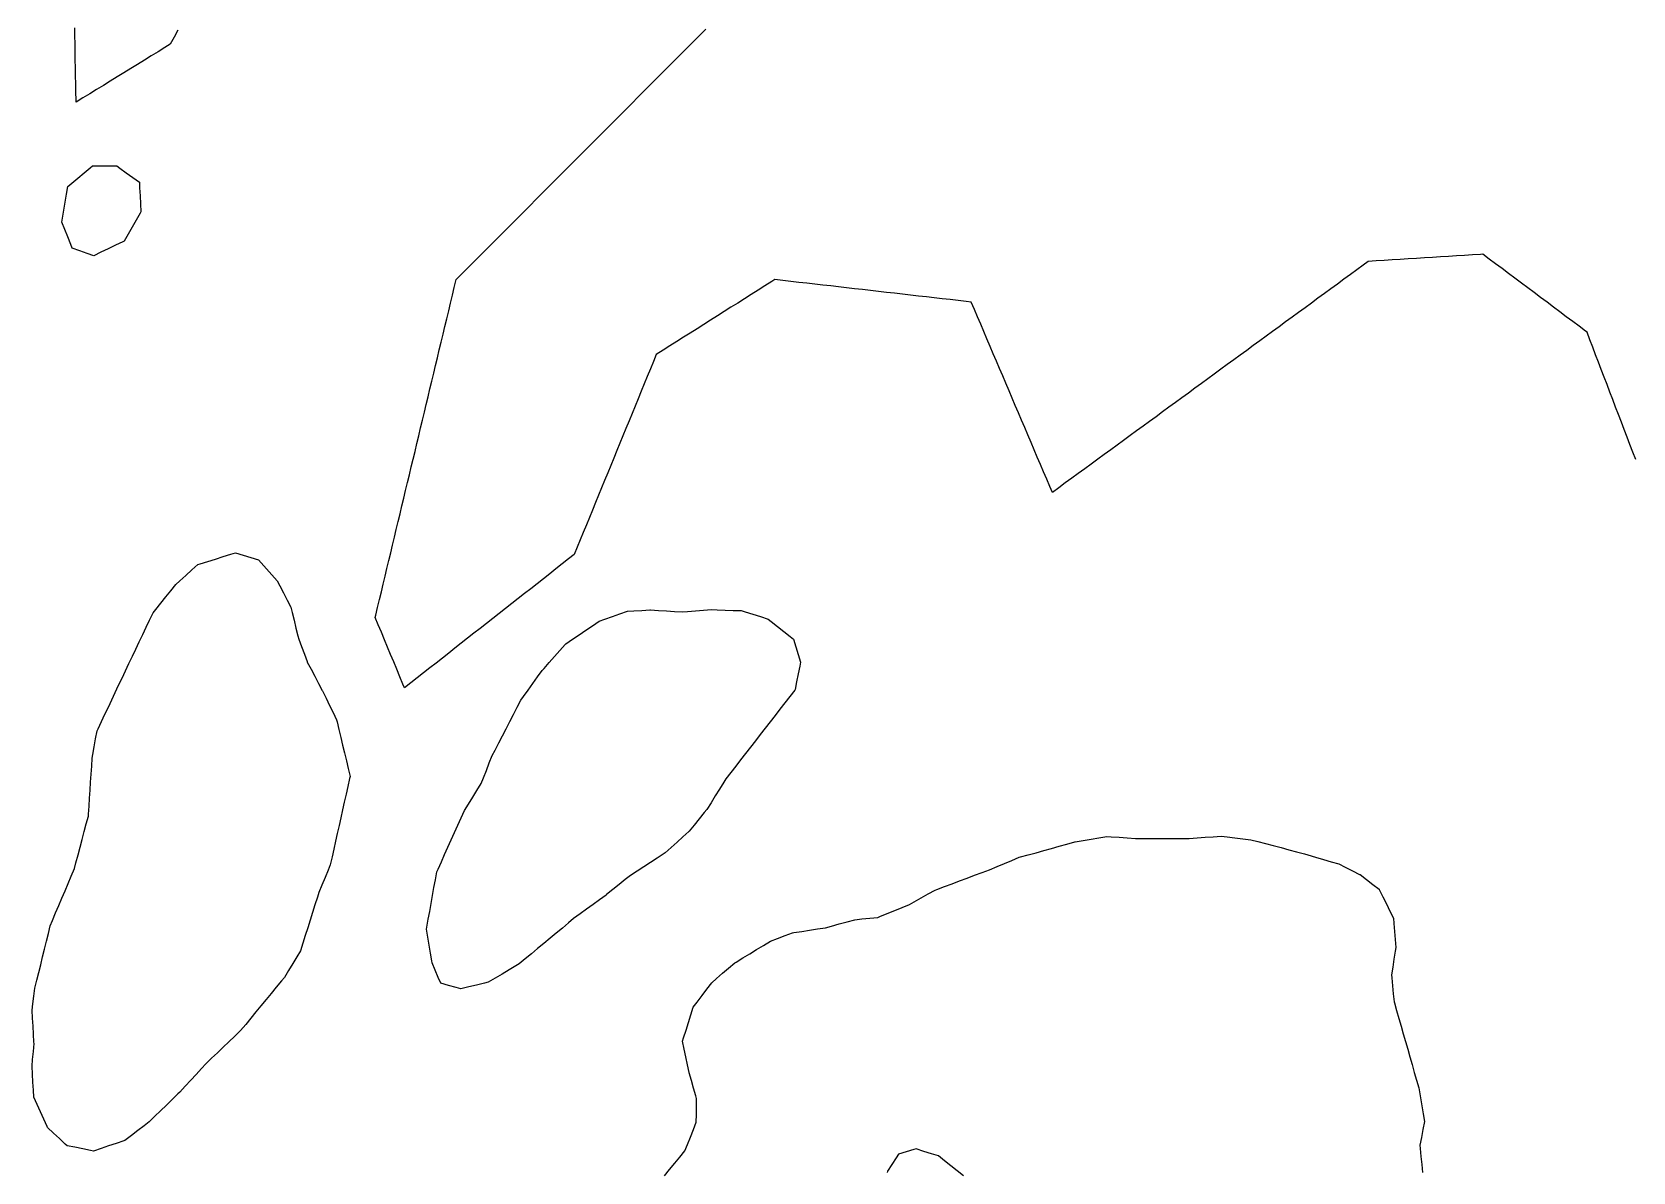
# Model space of a CAD drawing. Header units: millimetres. Extents: x 230 to 3347, y 514 to 5196.
# Drawn here: x 1692.8 to 1892.3, y 4163 to 4305.1 of the extents above; entities that cross this region are included whole.
import ezdxf

# ---------------------------------------------------------------- set-up
doc = ezdxf.new("R2010")
doc.units = ezdxf.units.MM
for name, color, linetype in [('ALL_HOLES', 1, 'Continuous'), ('ALL_ISLANDS', 7, 'Continuous'), ('OUTLINE_ISLAND_01', 7, 'Continuous'), ('OUTLINE_ISLAND_01_HOLE_279', 1, 'Continuous'), ('OUTLINE_ISLAND_01_HOLE_281', 1, 'Continuous'), ('OUTLINE_ISLAND_01_HOLE_282', 1, 'Continuous'), ('OUTLINE_ISLAND_01_HOLE_284', 1, 'Continuous')]:
    doc.layers.add(name, color=color, linetype=linetype)

msp = doc.modelspace()

# ---------------------------------------------------------------- linework, layer by layer
at = {"layer": 'ALL_HOLES'}
for points in [[(1700.3444, 4288.4018), (1701.3444, 4288.4018), (1702.3444, 4288.4018), (1703.3444, 4288.4018), (1703.7287, 4288.1264), (1704.5415, 4287.5439), (1705.3543, 4286.9613), (1706.1671, 4286.3788), (1706.2029, 4285.6553), (1706.2523, 4284.6565), (1706.3017, 4283.6578), (1706.3512, 4282.659), (1706.2564, 4282.4933), (1705.7599, 4281.6252), (1705.2634, 4280.7572), (1704.767, 4279.8891), (1704.2705, 4279.0211), (1704.0931, 4278.9364), (1703.1905, 4278.5058), (1702.288, 4278.0752), (1701.3855, 4277.6445), (1700.4829, 4277.2139), (1699.6842, 4277.4942), (1698.7406, 4277.8254), (1697.797, 4278.1566), (1697.6124, 4278.6162), (1697.2396, 4279.5442), (1696.8669, 4280.4721), (1696.4941, 4281.4), (1696.5811, 4281.9067), (1696.7502, 4282.8923), (1696.9193, 4283.8779), (1697.0884, 4284.8635), (1697.2575, 4285.8491), (1697.7395, 4286.2477), (1698.5102, 4286.885), (1699.2808, 4287.5223), (1700.0514, 4288.1595)], [(1718.149, 4240.1947), (1719.1068, 4239.9074), (1720.0646, 4239.6201), (1721.0225, 4239.3328), (1721.3486, 4238.9634), (1722.0105, 4238.2138), (1722.6724, 4237.4642), (1723.3342, 4236.7146), (1723.6648, 4236.0825), (1724.1283, 4235.1964), (1724.5918, 4234.3103), (1725.0552, 4233.4242), (1725.2128, 4232.7631), (1725.4446, 4231.7903), (1725.6764, 4230.8176), (1725.9082, 4229.8448), (1726.0497, 4229.4532), (1726.3893, 4228.5127), (1726.729, 4227.5721), (1727.0687, 4226.6316), (1727.0978, 4226.5766), (1727.5656, 4225.6928), (1728.0335, 4224.809), (1728.5014, 4223.9252), (1728.9693, 4223.0414), (1729.0012, 4222.9757), (1729.4385, 4222.0763), (1729.8758, 4221.177), (1730.313, 4220.2777), (1730.7503, 4219.3783), (1730.8059, 4219.1449), (1731.0377, 4218.1722), (1731.2695, 4217.1994), (1731.5013, 4216.2267), (1731.7332, 4215.2539), (1731.965, 4214.2811), (1732.1968, 4213.3084), (1732.4286, 4212.3356), (1732.3664, 4212.0573), (1732.1481, 4211.0814), (1731.9299, 4210.1055), (1731.7117, 4209.1296), (1731.4934, 4208.1537), (1731.2752, 4207.1778), (1731.057, 4206.2019), (1730.8387, 4205.226), (1730.6205, 4204.2501), (1730.4023, 4203.2742), (1730.184, 4202.2983), (1729.9658, 4201.3224), (1729.6866, 4200.6485), (1729.3039, 4199.7246), (1728.9212, 4198.8008), (1728.5385, 4197.8769), (1728.3509, 4197.2803), (1728.0509, 4196.3264), (1727.751, 4195.3724), (1727.4511, 4194.4185), (1727.1511, 4193.4645), (1726.8512, 4192.5105), (1726.5513, 4191.5566), (1726.2513, 4190.6026), (1725.8004, 4189.8617), (1725.2806, 4189.0074), (1724.7607, 4188.1532), (1724.2409, 4187.2989), (1723.8659, 4186.8431), (1723.2306, 4186.0709), (1722.5952, 4185.2986), (1721.9599, 4184.5264), (1721.3246, 4183.7541), (1720.6893, 4182.9819), (1720.0539, 4182.2096), (1719.4186, 4181.4374), (1718.7833, 4180.6651), (1718.7822, 4180.6641), (1718.0592, 4179.9732), (1717.3363, 4179.2823), (1716.6133, 4178.5913), (1715.8904, 4177.9004), (1715.1675, 4177.2095), (1714.4445, 4176.5186), (1713.9167, 4175.9438), (1713.2404, 4175.2071), (1712.5641, 4174.4705), (1711.8878, 4173.7339), (1711.2115, 4172.9973), (1710.9745, 4172.7678), (1710.256, 4172.0723), (1709.5374, 4171.3768), (1708.8189, 4170.6813), (1708.1004, 4169.9858), (1707.3819, 4169.2903), (1706.756, 4168.8082), (1705.9639, 4168.1978), (1705.1717, 4167.5875), (1704.3795, 4166.9772), (1704.2403, 4166.9303), (1703.2925, 4166.6112), (1702.3448, 4166.2922), (1701.3971, 4165.9731), (1700.4494, 4165.654), (1700.099, 4165.7248), (1699.1189, 4165.9231), (1698.1387, 4166.1213), (1697.1586, 4166.3196), (1696.9328, 4166.5301), (1696.2015, 4167.2121), (1695.4701, 4167.8941), (1694.7388, 4168.5761), (1694.6697, 4168.728), (1694.256, 4169.6384), (1693.8422, 4170.5488), (1693.4285, 4171.4592), (1693.0147, 4172.3696), (1692.966, 4173.221), (1692.9088, 4174.2193), (1692.8516, 4175.2177), (1692.7944, 4176.2161), (1692.8697, 4177.0616), (1692.9583, 4178.0577), (1693.0469, 4179.0538), (1693.0376, 4179.2098), (1692.9779, 4180.208), (1692.9182, 4181.2063), (1692.8586, 4182.2045), (1692.7989, 4183.2027), (1692.9003, 4183.9768), (1693.0302, 4184.9683), (1693.1601, 4185.9598), (1693.1607, 4185.9623), (1693.3994, 4186.9334), (1693.6381, 4187.9045), (1693.8768, 4188.8755), (1694.1155, 4189.8466), (1694.3542, 4190.8177), (1694.5929, 4191.7888), (1694.8316, 4192.7599), (1695.0703, 4193.731), (1695.3498, 4194.3938), (1695.7385, 4195.3152), (1696.1271, 4196.2366), (1696.5157, 4197.158), (1696.9043, 4198.0794), (1697.2929, 4199.0008), (1697.6815, 4199.9222), (1698.0701, 4200.8436), (1698.2677, 4201.5846), (1698.5254, 4202.5508), (1698.783, 4203.5171), (1699.0406, 4204.4833), (1699.2983, 4205.4496), (1699.5559, 4206.4158), (1699.8135, 4207.3821), (1699.8301, 4207.6252), (1699.8982, 4208.6229), (1699.9662, 4209.6206), (1700.0342, 4210.6183), (1700.1022, 4211.616), (1700.1703, 4212.6136), (1700.2383, 4213.6113), (1700.3063, 4214.609), (1700.3817, 4215.0427), (1700.5529, 4216.0279), (1700.724, 4217.0131), (1700.8952, 4217.9984), (1701.0208, 4218.2633), (1701.449, 4219.167), (1701.8773, 4220.0706), (1702.3055, 4220.9743), (1702.7337, 4221.878), (1703.162, 4222.7816), (1703.5902, 4223.6853), (1704.0185, 4224.589), (1704.4467, 4225.4926), (1704.8749, 4226.3963), (1705.3032, 4227.3), (1705.7314, 4228.2036), (1706.1597, 4229.1073), (1706.5879, 4230.011), (1707.0161, 4230.9146), (1707.4444, 4231.8183), (1707.8726, 4232.722), (1708.2103, 4233.1397), (1708.8389, 4233.9174), (1709.4676, 4234.695), (1710.0962, 4235.4727), (1710.7249, 4236.2504), (1711.2273, 4236.7079), (1711.9667, 4237.3812), (1712.7061, 4238.0545), (1713.4454, 4238.7278), (1713.749, 4238.8225), (1714.7036, 4239.1202), (1715.6583, 4239.4179), (1716.6129, 4239.7157), (1717.5676, 4240.0134)], [(1787.688, 4229.4449), (1787.9753, 4228.487), (1788.2626, 4227.5292), (1788.5499, 4226.5714), (1788.4541, 4226.088), (1788.2597, 4225.1071), (1788.0653, 4224.1262), (1787.8709, 4223.1453), (1787.8347, 4223.0986), (1787.2221, 4222.3082), (1786.6095, 4221.5178), (1785.9969, 4220.7274), (1785.3843, 4219.9371), (1784.7717, 4219.1467), (1784.159, 4218.3563), (1783.5464, 4217.5659), (1782.9338, 4216.7755), (1782.3212, 4215.9852), (1781.7086, 4215.1948), (1781.096, 4214.4044), (1780.4833, 4213.614), (1779.8707, 4212.8236), (1779.2581, 4212.0333), (1778.9919, 4211.6066), (1778.4625, 4210.7583), (1777.9331, 4209.9099), (1777.4037, 4209.0615), (1776.8743, 4208.2132), (1776.5693, 4207.8352), (1775.9413, 4207.057), (1775.3134, 4206.2788), (1774.6854, 4205.5005), (1774.6557, 4205.4738), (1773.9127, 4204.8045), (1773.1697, 4204.1352), (1772.4267, 4203.4659), (1771.6837, 4202.7966), (1771.5501, 4202.7098), (1770.7114, 4202.1652), (1769.8727, 4201.6206), (1769.0339, 4201.0761), (1768.1952, 4200.5315), (1767.3565, 4199.9869), (1766.7261, 4199.481), (1765.9462, 4198.8551), (1765.1663, 4198.2292), (1764.3864, 4197.6033), (1764.3224, 4197.5566), (1763.5144, 4196.9674), (1762.7064, 4196.3781), (1761.8985, 4195.7889), (1761.0905, 4195.1997), (1760.2825, 4194.6105), (1759.648, 4194.0831), (1758.879, 4193.4438), (1758.11, 4192.8046), (1757.341, 4192.1653), (1756.572, 4191.5261), (1755.803, 4190.8868), (1755.034, 4190.2476), (1754.265, 4189.6083), (1753.4961, 4188.9691), (1753.0937, 4188.7314), (1752.2327, 4188.2228), (1751.3717, 4187.7142), (1750.5107, 4187.2056), (1749.6497, 4186.697), (1749.1595, 4186.5773), (1748.188, 4186.3402), (1747.2166, 4186.1032), (1746.2451, 4185.8661), (1745.659, 4186.0262), (1744.6944, 4186.2898), (1743.7298, 4186.5534), (1743.4246, 4187.2653), (1743.0307, 4188.1845), (1742.6368, 4189.1036), (1742.5983, 4189.3381), (1742.4363, 4190.3249), (1742.2744, 4191.3117), (1742.1124, 4192.2985), (1741.9505, 4193.2853), (1741.9985, 4193.553), (1742.175, 4194.5373), (1742.3515, 4195.5216), (1742.528, 4196.5059), (1742.7045, 4197.4902), (1742.881, 4198.4745), (1743.0575, 4199.4588), (1743.234, 4200.4431), (1743.3885, 4200.7848), (1743.8007, 4201.6959), (1744.2129, 4202.607), (1744.625, 4203.5181), (1745.0372, 4204.4292), (1745.4494, 4205.3403), (1745.8616, 4206.2514), (1746.2737, 4207.1625), (1746.6859, 4208.0736), (1747.1885, 4208.888), (1747.7137, 4209.739), (1748.2389, 4210.5899), (1748.7641, 4211.4409), (1749.0446, 4212.1534), (1749.4108, 4213.0839), (1749.7771, 4214.0144), (1750.1434, 4214.9449), (1750.4942, 4215.6199), (1750.9555, 4216.5072), (1751.4167, 4217.3945), (1751.8779, 4218.2817), (1752.3391, 4219.169), (1752.8003, 4220.0563), (1753.2616, 4220.9436), (1753.7228, 4221.8309), (1754.049, 4222.2846), (1754.6328, 4223.0966), (1755.2165, 4223.9085), (1755.8003, 4224.7204), (1756.3841, 4225.5324), (1756.5938, 4225.7723), (1757.2521, 4226.5251), (1757.9103, 4227.2779), (1758.5686, 4228.0307), (1759.2268, 4228.7835), (1759.3273, 4228.8517), (1760.1549, 4229.4131), (1760.9824, 4229.9744), (1761.81, 4230.5358), (1762.6375, 4231.0972), (1763.465, 4231.6586), (1764.1765, 4231.9091), (1765.1198, 4232.2412), (1766.063, 4232.5733), (1767.0063, 4232.9054), (1767.8038, 4232.9558), (1768.8019, 4233.0189), (1769.7999, 4233.0819), (1769.8746, 4233.0773), (1770.8727, 4233.015), (1771.8708, 4232.9527), (1772.8688, 4232.8905), (1773.8669, 4232.8282), (1774.4806, 4232.8772), (1775.4774, 4232.9567), (1776.4742, 4233.0362), (1777.4711, 4233.1158), (1778.163, 4233.0919), (1779.1624, 4233.0575), (1780.1618, 4233.0231), (1781.1612, 4232.9886), (1781.6577, 4232.8345), (1782.6127, 4232.5379), (1783.5678, 4232.2414), (1784.5228, 4231.9449), (1784.915, 4231.6351), (1785.6998, 4231.0152), (1786.4845, 4230.3954), (1787.2693, 4229.7756)]]:
    msp.add_lwpolyline(points, close=True, dxfattribs=at)
for points in [[(1771.6092, 4162.5864), (1772.246, 4163.3575), (1772.8827, 4164.1286), (1773.5194, 4164.8996), (1774.1562, 4165.6707), (1774.4691, 4166.4631), (1774.8364, 4167.3932), (1775.2037, 4168.3233), (1775.571, 4169.2534), (1775.577, 4170.1902), (1775.5835, 4171.1902), (1775.59, 4172.1902), (1775.4952, 4172.5279), (1775.2251, 4173.4908), (1774.955, 4174.4536), (1774.6849, 4175.4165), (1774.6823, 4175.4291), (1774.4772, 4176.4078), (1774.272, 4177.3865), (1774.0669, 4178.3653), (1773.8618, 4179.344), (1773.9939, 4179.7615), (1774.2956, 4180.715), (1774.5972, 4181.6684), (1774.8989, 4182.6218), (1775.2006, 4183.5752), (1775.6866, 4184.2219), (1776.2874, 4185.0213), (1776.8882, 4185.8207), (1777.4889, 4186.6201), (1778.0926, 4187.1432), (1778.8483, 4187.7981), (1779.604, 4188.453), (1780.3597, 4189.108), (1780.525, 4189.2082), (1781.3801, 4189.7267), (1782.2352, 4190.2452), (1783.0903, 4190.7637), (1783.9454, 4191.2822), (1784.8004, 4191.8007), (1785.6994, 4192.1449), (1786.6332, 4192.5025), (1787.5671, 4192.8602), (1787.7166, 4192.8823), (1788.7058, 4193.0288), (1789.695, 4193.1752), (1790.6842, 4193.3217), (1791.6734, 4193.4681), (1792.4288, 4193.678), (1793.3924, 4193.9457), (1794.3559, 4194.2134), (1795.3194, 4194.481), (1796.2162, 4194.5708), (1797.2113, 4194.6703), (1798.2063, 4194.7699), (1798.4475, 4194.8691), (1799.3723, 4195.2494), (1800.2972, 4195.6298), (1801.222, 4196.0102), (1802.1468, 4196.3906), (1802.7157, 4196.708), (1803.589, 4197.1953), (1804.4622, 4197.6827), (1805.3354, 4198.17), (1805.5631, 4198.2552), (1806.4996, 4198.6058), (1807.4361, 4198.9564), (1808.3727, 4199.3069), (1809.3092, 4199.6575), (1810.2457, 4200.0081), (1811.1822, 4200.3587), (1812.1188, 4200.7093), (1812.1229, 4200.711), (1813.0458, 4201.096), (1813.9687, 4201.4811), (1814.8916, 4201.8661), (1815.8145, 4202.2511), (1815.9804, 4202.2971), (1816.944, 4202.5641), (1817.9077, 4202.8311), (1818.8714, 4203.0981), (1819.8351, 4203.3651), (1820.7988, 4203.6321), (1821.7625, 4203.8991), (1822.7262, 4204.1661), (1822.7843, 4204.176), (1823.7701, 4204.344), (1824.7559, 4204.5119), (1825.7417, 4204.6799), (1826.7275, 4204.8478), (1827.287, 4204.8108), (1828.2849, 4204.7447), (1829.2827, 4204.6786), (1830.2805, 4204.6125), (1830.8722, 4204.6104), (1831.8722, 4204.6068), (1832.8722, 4204.6032), (1833.8722, 4204.5996), (1834.8722, 4204.5959), (1835.8722, 4204.5923), (1836.8722, 4204.5887), (1837.0015, 4204.5985), (1837.9987, 4204.674), (1838.9958, 4204.7495), (1839.9929, 4204.8249), (1840.9901, 4204.9004), (1841.7038, 4204.8099), (1842.6959, 4204.684), (1843.6879, 4204.5581), (1844.68, 4204.4323), (1845.5335, 4204.2106), (1846.5014, 4203.9593), (1847.4693, 4203.708), (1848.4372, 4203.4566), (1849.4051, 4203.2053), (1850.373, 4202.9539), (1851.3409, 4202.7026), (1851.7932, 4202.5673), (1852.7512, 4202.2807), (1853.7093, 4201.9941), (1854.6674, 4201.7075), (1855.6254, 4201.4209), (1856.4377, 4201.019), (1857.334, 4200.5755), (1858.2303, 4200.1321), (1858.2765, 4200.0969), (1859.0722, 4199.4911), (1859.8678, 4198.8854), (1860.6634, 4198.2796), (1860.6818, 4198.2424), (1861.1232, 4197.3451), (1861.5646, 4196.4478), (1862.0061, 4195.5505), (1862.4475, 4194.6532), (1862.4975, 4194.0046), (1862.5745, 4193.0076), (1862.6514, 4192.0106), (1862.7283, 4191.0135), (1862.6577, 4190.558), (1862.5044, 4189.5698), (1862.3512, 4188.5817), (1862.1979, 4187.5935), (1862.2314, 4187.2474), (1862.3278, 4186.2521), (1862.4241, 4185.2567), (1862.5205, 4184.2614), (1862.5635, 4184.1111), (1862.839, 4183.1498), (1863.1144, 4182.1885), (1863.3899, 4181.2272), (1863.6653, 4180.2658), (1863.9408, 4179.3045), (1864.2163, 4178.3432), (1864.4917, 4177.3819), (1864.7672, 4176.4206), (1865.0426, 4175.4593), (1865.3181, 4174.4979), (1865.5935, 4173.5366), (1865.6386, 4173.2657), (1865.8029, 4172.2793), (1865.9672, 4171.2929), (1866.1315, 4170.3065), (1866.2958, 4169.3201), (1866.111, 4168.3455), (1865.9246, 4167.363), (1865.7383, 4166.3805), (1865.7754, 4165.9885), (1865.8698, 4164.9929), (1865.9642, 4163.9974), (1866.0586, 4163.0019)], [(1808.8593, 4162.5533), (1808.0785, 4163.1781), (1807.2977, 4163.8029), (1806.5169, 4164.4276), (1805.7361, 4165.0524), (1804.8737, 4165.3207), (1803.9188, 4165.6177), (1802.9639, 4165.9148), (1802.6708, 4165.827), (1801.7128, 4165.5402), (1800.7549, 4165.2534), (1800.4796, 4164.824), (1799.9398, 4163.9822), (1799.4001, 4163.1404), (1799.3391, 4163.0024)]]:
    msp.add_lwpolyline(points, dxfattribs=at)
at = {"layer": 'ALL_ISLANDS'}
for points in [[(1710.9584, 4305.3189), (1710.4912, 4304.4347), (1710.0241, 4303.5506), (1709.3643, 4303.1457), (1708.512, 4302.6226), (1707.6597, 4302.0995), (1706.8075, 4301.5764), (1705.9552, 4301.0534), (1705.1029, 4300.5303), (1704.2506, 4300.0072), (1703.3983, 4299.4841), (1702.546, 4298.961), (1701.6937, 4298.438), (1700.8415, 4297.9149), (1699.9892, 4297.3918), (1699.1369, 4296.8687), (1698.2846, 4296.3457), (1698.2799, 4296.6091), (1698.2622, 4297.6089), (1698.2445, 4298.6088), (1698.2267, 4299.6086), (1698.209, 4300.6084), (1698.1913, 4301.6083), (1698.1735, 4302.6081), (1698.1558, 4303.608), (1698.1381, 4304.6078), (1698.1203, 4305.6077)], [(1892.6274, 4251.8014), (1892.2707, 4252.7356), (1891.9141, 4253.6698), (1891.5574, 4254.6041), (1891.2007, 4255.5383), (1890.8441, 4256.4725), (1890.4874, 4257.4068), (1890.1308, 4258.341), (1889.7741, 4259.2752), (1889.4174, 4260.2095), (1889.0608, 4261.1437), (1888.7041, 4262.0779), (1888.3474, 4263.0122), (1887.9908, 4263.9464), (1887.6341, 4264.8806), (1887.2774, 4265.8149), (1886.9208, 4266.7491), (1886.5641, 4267.6833), (1886.3891, 4267.8142), (1885.5884, 4268.4133), (1884.7877, 4269.0124), (1883.987, 4269.6114), (1883.1863, 4270.2105), (1882.3856, 4270.8096), (1881.5849, 4271.4086), (1880.7842, 4272.0077), (1879.9835, 4272.6068), (1879.1828, 4273.2058), (1878.3821, 4273.8049), (1877.5814, 4274.404), (1876.7807, 4275.003), (1875.98, 4275.6021), (1875.1793, 4276.2012), (1874.3786, 4276.8002), (1873.5779, 4277.3993), (1873.2805, 4277.3804), (1872.2825, 4277.3169), (1871.2845, 4277.2533), (1870.2866, 4277.1898), (1869.2886, 4277.1263), (1868.2906, 4277.0628), (1867.2926, 4276.9992), (1866.2946, 4276.9357), (1865.2967, 4276.8722), (1864.2987, 4276.8087), (1863.3007, 4276.7451), (1862.3027, 4276.6816), (1861.3047, 4276.6181), (1860.3068, 4276.5546), (1859.3088, 4276.491), (1858.691, 4276.0394), (1857.8837, 4275.4492), (1857.0764, 4274.859), (1856.2691, 4274.2689), (1855.4619, 4273.6787), (1854.6546, 4273.0885), (1853.8473, 4272.4983), (1853.04, 4271.9082), (1852.2328, 4271.318), (1851.4255, 4270.7278), (1850.6182, 4270.1376), (1849.8109, 4269.5475), (1849.0036, 4268.9573), (1848.1964, 4268.3671), (1847.3891, 4267.777), (1846.5818, 4267.1868), (1845.7745, 4266.5966), (1844.9673, 4266.0064), (1844.16, 4265.4163), (1843.3527, 4264.8261), (1842.5454, 4264.2359), (1841.7382, 4263.6457), (1840.9309, 4263.0556), (1840.1236, 4262.4654), (1839.3163, 4261.8752), (1838.5091, 4261.285), (1837.7018, 4260.6949), (1836.8945, 4260.1047), (1836.0872, 4259.5145), (1835.2799, 4258.9243), (1834.4727, 4258.3342), (1833.6654, 4257.744), (1832.8581, 4257.1538), (1832.0508, 4256.5637), (1831.2436, 4255.9735), (1830.4363, 4255.3833), (1829.629, 4254.7931), (1828.8217, 4254.203), (1828.0145, 4253.6128), (1827.2072, 4253.0226), (1826.3999, 4252.4324), (1825.5926, 4251.8423), (1824.7854, 4251.2521), (1823.9781, 4250.6619), (1823.1708, 4250.0717), (1822.3635, 4249.4816), (1821.5563, 4248.8914), (1820.749, 4248.3012), (1819.9417, 4247.711), (1819.6332, 4248.4353), (1819.2413, 4249.3553), (1818.8494, 4250.2753), (1818.4575, 4251.1953), (1818.0656, 4252.1153), (1817.6737, 4253.0353), (1817.2817, 4253.9553), (1816.8898, 4254.8753), (1816.4979, 4255.7953), (1816.106, 4256.7153), (1815.7141, 4257.6353), (1815.3222, 4258.5553), (1814.9303, 4259.4753), (1814.5384, 4260.3953), (1814.1465, 4261.3153), (1813.7546, 4262.2353), (1813.3627, 4263.1553), (1812.9708, 4264.0753), (1812.5789, 4264.9953), (1812.1869, 4265.9153), (1811.795, 4266.8353), (1811.4031, 4267.7554), (1811.0112, 4268.6754), (1810.6193, 4269.5954), (1810.2274, 4270.5154), (1809.8355, 4271.4354), (1809.2063, 4271.5073), (1808.2128, 4271.6208), (1807.2193, 4271.7343), (1806.2257, 4271.8478), (1805.2322, 4271.9614), (1804.2386, 4272.0749), (1803.2451, 4272.1884), (1802.2516, 4272.3019), (1801.258, 4272.4155), (1800.2645, 4272.529), (1799.271, 4272.6425), (1798.2774, 4272.756), (1797.2839, 4272.8696), (1796.2904, 4272.9831), (1795.2968, 4273.0966), (1794.3033, 4273.2101), (1793.3098, 4273.3237), (1792.3162, 4273.4372), (1791.3227, 4273.5507), (1790.3292, 4273.6642), (1789.3356, 4273.7778), (1788.3421, 4273.8913), (1787.3485, 4274.0048), (1786.355, 4274.1183), (1785.3615, 4274.2318), (1784.9661, 4273.9823), (1784.1205, 4273.4485), (1783.2748, 4272.9148), (1782.4292, 4272.381), (1781.5836, 4271.8473), (1780.7379, 4271.3135), (1779.8923, 4270.7797), (1779.0467, 4270.246), (1778.201, 4269.7122), (1777.3554, 4269.1785), (1776.5098, 4268.6447), (1775.6641, 4268.1109), (1774.8185, 4267.5772), (1773.9728, 4267.0434), (1773.1272, 4266.5097), (1772.2816, 4265.9759), (1771.4359, 4265.4421), (1770.5903, 4264.9084), (1770.2264, 4264.0218), (1769.8467, 4263.0967), (1769.467, 4262.1715), (1769.0873, 4261.2464), (1768.7076, 4260.3213), (1768.3279, 4259.3962), (1767.9482, 4258.4711), (1767.5685, 4257.546), (1767.1888, 4256.6209), (1766.8091, 4255.6958), (1766.4294, 4254.7707), (1766.0497, 4253.8456), (1765.67, 4252.9205), (1765.2903, 4251.9954), (1764.9105, 4251.0702), (1764.5308, 4250.1451), (1764.1511, 4249.22), (1763.7714, 4248.2949), (1763.3917, 4247.3698), (1763.012, 4246.4447), (1762.6323, 4245.5196), (1762.2526, 4244.5945), (1761.8729, 4243.6694), (1761.4932, 4242.7443), (1761.1135, 4241.8192), (1760.7338, 4240.8941), (1760.3541, 4239.9689), (1759.6609, 4239.425), (1758.8742, 4238.8076), (1758.0875, 4238.1903), (1757.3008, 4237.573), (1756.5141, 4236.9556), (1755.7274, 4236.3383), (1754.9407, 4235.7209), (1754.154, 4235.1036), (1753.3673, 4234.4863), (1752.5806, 4233.8689), (1751.7939, 4233.2516), (1751.0072, 4232.6343), (1750.2205, 4232.0169), (1749.4338, 4231.3996), (1748.6471, 4230.7822), (1747.8604, 4230.1649), (1747.0737, 4229.5476), (1746.287, 4228.9302), (1745.5003, 4228.3129), (1744.7136, 4227.6956), (1743.9269, 4227.0782), (1743.1402, 4226.4609), (1742.3535, 4225.8435), (1741.5668, 4225.2262), (1740.7801, 4224.6089), (1739.9934, 4223.9915), (1739.2067, 4223.3742), (1739.0167, 4223.8307), (1738.6325, 4224.754), (1738.2482, 4225.6772), (1737.8639, 4226.6004), (1737.4797, 4227.5236), (1737.0954, 4228.4469), (1736.7112, 4229.3701), (1736.3269, 4230.2933), (1735.9427, 4231.2165), (1735.5584, 4232.1398), (1735.6237, 4232.4123), (1735.8568, 4233.3847), (1736.0899, 4234.3572), (1736.323, 4235.3296), (1736.5561, 4236.3021), (1736.7892, 4237.2746), (1737.0223, 4238.247), (1737.2554, 4239.2195), (1737.4885, 4240.1919), (1737.7216, 4241.1644), (1737.9547, 4242.1368), (1738.1878, 4243.1093), (1738.4209, 4244.0817), (1738.654, 4245.0542), (1738.8871, 4246.0266), (1739.1202, 4246.9991), (1739.3533, 4247.9715), (1739.5864, 4248.944), (1739.8195, 4249.9164), (1740.0526, 4250.8889), (1740.2857, 4251.8613), (1740.5188, 4252.8338), (1740.7519, 4253.8063), (1740.985, 4254.7787), (1741.2181, 4255.7512), (1741.4512, 4256.7236), (1741.6843, 4257.6961), (1741.9174, 4258.6685), (1742.1505, 4259.641), (1742.3836, 4260.6134), (1742.6167, 4261.5859), (1742.8498, 4262.5583), (1743.0829, 4263.5308), (1743.316, 4264.5032), (1743.5491, 4265.4757), (1743.7822, 4266.4481), (1744.0153, 4267.4206), (1744.2484, 4268.393), (1744.4815, 4269.3655), (1744.7146, 4270.338), (1744.9477, 4271.3104), (1745.1808, 4272.2829), (1745.4139, 4273.2553), (1745.647, 4274.2278), (1745.6964, 4274.2773), (1746.4023, 4274.9857), (1747.1081, 4275.6941), (1747.814, 4276.4024), (1748.5198, 4277.1108), (1749.2257, 4277.8191), (1749.9315, 4278.5275), (1750.6374, 4279.2359), (1751.3432, 4279.9442), (1752.0491, 4280.6526), (1752.7549, 4281.3609), (1753.4608, 4282.0693), (1754.1666, 4282.7777), (1754.8725, 4283.486), (1755.5783, 4284.1944), (1756.2842, 4284.9027), (1756.9901, 4285.6111), (1757.6959, 4286.3195), (1758.4018, 4287.0278), (1759.1076, 4287.7362), (1759.8135, 4288.4445), (1760.5193, 4289.1529), (1761.2252, 4289.8613), (1761.931, 4290.5696), (1762.6369, 4291.278), (1763.3427, 4291.9863), (1764.0486, 4292.6947), (1764.7544, 4293.4031), (1765.4603, 4294.1114), (1766.1661, 4294.8198), (1766.872, 4295.5281), (1767.5778, 4296.2365), (1768.2837, 4296.9449), (1768.9895, 4297.6532), (1769.6954, 4298.3616), (1770.4012, 4299.0699), (1771.1071, 4299.7783), (1771.8129, 4300.4867), (1772.5188, 4301.195), (1773.2246, 4301.9034), (1773.9305, 4302.6117), (1774.6363, 4303.3201), (1775.3422, 4304.0285), (1776.048, 4304.7368), (1776.7539, 4305.4452)]]:
    msp.add_lwpolyline(points, dxfattribs=at)
at = {"layer": 'OUTLINE_ISLAND_01'}
for points in [[(1710.9584, 4305.3189), (1710.4912, 4304.4347), (1710.0241, 4303.5506), (1709.3643, 4303.1457), (1708.512, 4302.6226), (1707.6597, 4302.0995), (1706.8075, 4301.5764), (1705.9552, 4301.0534), (1705.1029, 4300.5303), (1704.2506, 4300.0072), (1703.3983, 4299.4841), (1702.546, 4298.961), (1701.6937, 4298.438), (1700.8415, 4297.9149), (1699.9892, 4297.3918), (1699.1369, 4296.8687), (1698.2846, 4296.3457), (1698.2799, 4296.6091), (1698.2622, 4297.6089), (1698.2445, 4298.6088), (1698.2267, 4299.6086), (1698.209, 4300.6084), (1698.1913, 4301.6083), (1698.1735, 4302.6081), (1698.1558, 4303.608), (1698.1381, 4304.6078), (1698.1203, 4305.6077)], [(1892.6274, 4251.8014), (1892.2707, 4252.7356), (1891.9141, 4253.6698), (1891.5574, 4254.6041), (1891.2007, 4255.5383), (1890.8441, 4256.4725), (1890.4874, 4257.4068), (1890.1308, 4258.341), (1889.7741, 4259.2752), (1889.4174, 4260.2095), (1889.0608, 4261.1437), (1888.7041, 4262.0779), (1888.3474, 4263.0122), (1887.9908, 4263.9464), (1887.6341, 4264.8806), (1887.2774, 4265.8149), (1886.9208, 4266.7491), (1886.5641, 4267.6833), (1886.3891, 4267.8142), (1885.5884, 4268.4133), (1884.7877, 4269.0124), (1883.987, 4269.6114), (1883.1863, 4270.2105), (1882.3856, 4270.8096), (1881.5849, 4271.4086), (1880.7842, 4272.0077), (1879.9835, 4272.6068), (1879.1828, 4273.2058), (1878.3821, 4273.8049), (1877.5814, 4274.404), (1876.7807, 4275.003), (1875.98, 4275.6021), (1875.1793, 4276.2012), (1874.3786, 4276.8002), (1873.5779, 4277.3993), (1873.2805, 4277.3804), (1872.2825, 4277.3169), (1871.2845, 4277.2533), (1870.2866, 4277.1898), (1869.2886, 4277.1263), (1868.2906, 4277.0628), (1867.2926, 4276.9992), (1866.2946, 4276.9357), (1865.2967, 4276.8722), (1864.2987, 4276.8087), (1863.3007, 4276.7451), (1862.3027, 4276.6816), (1861.3047, 4276.6181), (1860.3068, 4276.5546), (1859.3088, 4276.491), (1858.691, 4276.0394), (1857.8837, 4275.4492), (1857.0764, 4274.859), (1856.2691, 4274.2689), (1855.4619, 4273.6787), (1854.6546, 4273.0885), (1853.8473, 4272.4983), (1853.04, 4271.9082), (1852.2328, 4271.318), (1851.4255, 4270.7278), (1850.6182, 4270.1376), (1849.8109, 4269.5475), (1849.0036, 4268.9573), (1848.1964, 4268.3671), (1847.3891, 4267.777), (1846.5818, 4267.1868), (1845.7745, 4266.5966), (1844.9673, 4266.0064), (1844.16, 4265.4163), (1843.3527, 4264.8261), (1842.5454, 4264.2359), (1841.7382, 4263.6457), (1840.9309, 4263.0556), (1840.1236, 4262.4654), (1839.3163, 4261.8752), (1838.5091, 4261.285), (1837.7018, 4260.6949), (1836.8945, 4260.1047), (1836.0872, 4259.5145), (1835.2799, 4258.9243), (1834.4727, 4258.3342), (1833.6654, 4257.744), (1832.8581, 4257.1538), (1832.0508, 4256.5637), (1831.2436, 4255.9735), (1830.4363, 4255.3833), (1829.629, 4254.7931), (1828.8217, 4254.203), (1828.0145, 4253.6128), (1827.2072, 4253.0226), (1826.3999, 4252.4324), (1825.5926, 4251.8423), (1824.7854, 4251.2521), (1823.9781, 4250.6619), (1823.1708, 4250.0717), (1822.3635, 4249.4816), (1821.5563, 4248.8914), (1820.749, 4248.3012), (1819.9417, 4247.711), (1819.6332, 4248.4353), (1819.2413, 4249.3553), (1818.8494, 4250.2753), (1818.4575, 4251.1953), (1818.0656, 4252.1153), (1817.6737, 4253.0353), (1817.2817, 4253.9553), (1816.8898, 4254.8753), (1816.4979, 4255.7953), (1816.106, 4256.7153), (1815.7141, 4257.6353), (1815.3222, 4258.5553), (1814.9303, 4259.4753), (1814.5384, 4260.3953), (1814.1465, 4261.3153), (1813.7546, 4262.2353), (1813.3627, 4263.1553), (1812.9708, 4264.0753), (1812.5789, 4264.9953), (1812.1869, 4265.9153), (1811.795, 4266.8353), (1811.4031, 4267.7554), (1811.0112, 4268.6754), (1810.6193, 4269.5954), (1810.2274, 4270.5154), (1809.8355, 4271.4354), (1809.2063, 4271.5073), (1808.2128, 4271.6208), (1807.2193, 4271.7343), (1806.2257, 4271.8478), (1805.2322, 4271.9614), (1804.2386, 4272.0749), (1803.2451, 4272.1884), (1802.2516, 4272.3019), (1801.258, 4272.4155), (1800.2645, 4272.529), (1799.271, 4272.6425), (1798.2774, 4272.756), (1797.2839, 4272.8696), (1796.2904, 4272.9831), (1795.2968, 4273.0966), (1794.3033, 4273.2101), (1793.3098, 4273.3237), (1792.3162, 4273.4372), (1791.3227, 4273.5507), (1790.3292, 4273.6642), (1789.3356, 4273.7778), (1788.3421, 4273.8913), (1787.3485, 4274.0048), (1786.355, 4274.1183), (1785.3615, 4274.2318), (1784.9661, 4273.9823), (1784.1205, 4273.4485), (1783.2748, 4272.9148), (1782.4292, 4272.381), (1781.5836, 4271.8473), (1780.7379, 4271.3135), (1779.8923, 4270.7797), (1779.0467, 4270.246), (1778.201, 4269.7122), (1777.3554, 4269.1785), (1776.5098, 4268.6447), (1775.6641, 4268.1109), (1774.8185, 4267.5772), (1773.9728, 4267.0434), (1773.1272, 4266.5097), (1772.2816, 4265.9759), (1771.4359, 4265.4421), (1770.5903, 4264.9084), (1770.2264, 4264.0218), (1769.8467, 4263.0967), (1769.467, 4262.1715), (1769.0873, 4261.2464), (1768.7076, 4260.3213), (1768.3279, 4259.3962), (1767.9482, 4258.4711), (1767.5685, 4257.546), (1767.1888, 4256.6209), (1766.8091, 4255.6958), (1766.4294, 4254.7707), (1766.0497, 4253.8456), (1765.67, 4252.9205), (1765.2903, 4251.9954), (1764.9105, 4251.0702), (1764.5308, 4250.1451), (1764.1511, 4249.22), (1763.7714, 4248.2949), (1763.3917, 4247.3698), (1763.012, 4246.4447), (1762.6323, 4245.5196), (1762.2526, 4244.5945), (1761.8729, 4243.6694), (1761.4932, 4242.7443), (1761.1135, 4241.8192), (1760.7338, 4240.8941), (1760.3541, 4239.9689), (1759.6609, 4239.425), (1758.8742, 4238.8076), (1758.0875, 4238.1903), (1757.3008, 4237.573), (1756.5141, 4236.9556), (1755.7274, 4236.3383), (1754.9407, 4235.7209), (1754.154, 4235.1036), (1753.3673, 4234.4863), (1752.5806, 4233.8689), (1751.7939, 4233.2516), (1751.0072, 4232.6343), (1750.2205, 4232.0169), (1749.4338, 4231.3996), (1748.6471, 4230.7822), (1747.8604, 4230.1649), (1747.0737, 4229.5476), (1746.287, 4228.9302), (1745.5003, 4228.3129), (1744.7136, 4227.6956), (1743.9269, 4227.0782), (1743.1402, 4226.4609), (1742.3535, 4225.8435), (1741.5668, 4225.2262), (1740.7801, 4224.6089), (1739.9934, 4223.9915), (1739.2067, 4223.3742), (1739.0167, 4223.8307), (1738.6325, 4224.754), (1738.2482, 4225.6772), (1737.8639, 4226.6004), (1737.4797, 4227.5236), (1737.0954, 4228.4469), (1736.7112, 4229.3701), (1736.3269, 4230.2933), (1735.9427, 4231.2165), (1735.5584, 4232.1398), (1735.6237, 4232.4123), (1735.8568, 4233.3847), (1736.0899, 4234.3572), (1736.323, 4235.3296), (1736.5561, 4236.3021), (1736.7892, 4237.2746), (1737.0223, 4238.247), (1737.2554, 4239.2195), (1737.4885, 4240.1919), (1737.7216, 4241.1644), (1737.9547, 4242.1368), (1738.1878, 4243.1093), (1738.4209, 4244.0817), (1738.654, 4245.0542), (1738.8871, 4246.0266), (1739.1202, 4246.9991), (1739.3533, 4247.9715), (1739.5864, 4248.944), (1739.8195, 4249.9164), (1740.0526, 4250.8889), (1740.2857, 4251.8613), (1740.5188, 4252.8338), (1740.7519, 4253.8063), (1740.985, 4254.7787), (1741.2181, 4255.7512), (1741.4512, 4256.7236), (1741.6843, 4257.6961), (1741.9174, 4258.6685), (1742.1505, 4259.641), (1742.3836, 4260.6134), (1742.6167, 4261.5859), (1742.8498, 4262.5583), (1743.0829, 4263.5308), (1743.316, 4264.5032), (1743.5491, 4265.4757), (1743.7822, 4266.4481), (1744.0153, 4267.4206), (1744.2484, 4268.393), (1744.4815, 4269.3655), (1744.7146, 4270.338), (1744.9477, 4271.3104), (1745.1808, 4272.2829), (1745.4139, 4273.2553), (1745.647, 4274.2278), (1745.6964, 4274.2773), (1746.4023, 4274.9857), (1747.1081, 4275.6941), (1747.814, 4276.4024), (1748.5198, 4277.1108), (1749.2257, 4277.8191), (1749.9315, 4278.5275), (1750.6374, 4279.2359), (1751.3432, 4279.9442), (1752.0491, 4280.6526), (1752.7549, 4281.3609), (1753.4608, 4282.0693), (1754.1666, 4282.7777), (1754.8725, 4283.486), (1755.5783, 4284.1944), (1756.2842, 4284.9027), (1756.9901, 4285.6111), (1757.6959, 4286.3195), (1758.4018, 4287.0278), (1759.1076, 4287.7362), (1759.8135, 4288.4445), (1760.5193, 4289.1529), (1761.2252, 4289.8613), (1761.931, 4290.5696), (1762.6369, 4291.278), (1763.3427, 4291.9863), (1764.0486, 4292.6947), (1764.7544, 4293.4031), (1765.4603, 4294.1114), (1766.1661, 4294.8198), (1766.872, 4295.5281), (1767.5778, 4296.2365), (1768.2837, 4296.9449), (1768.9895, 4297.6532), (1769.6954, 4298.3616), (1770.4012, 4299.0699), (1771.1071, 4299.7783), (1771.8129, 4300.4867), (1772.5188, 4301.195), (1773.2246, 4301.9034), (1773.9305, 4302.6117), (1774.6363, 4303.3201), (1775.3422, 4304.0285), (1776.048, 4304.7368), (1776.7539, 4305.4452)]]:
    msp.add_lwpolyline(points, dxfattribs=at)
at = {"layer": 'OUTLINE_ISLAND_01_HOLE_279'}
for points in [[(1771.6092, 4162.5864), (1772.246, 4163.3575), (1772.8827, 4164.1286), (1773.5194, 4164.8996), (1774.1562, 4165.6707), (1774.4691, 4166.4631), (1774.8364, 4167.3932), (1775.2037, 4168.3233), (1775.571, 4169.2534), (1775.577, 4170.1902), (1775.5835, 4171.1902), (1775.59, 4172.1902), (1775.4952, 4172.5279), (1775.2251, 4173.4908), (1774.955, 4174.4536), (1774.6849, 4175.4165), (1774.6823, 4175.4291), (1774.4772, 4176.4078), (1774.272, 4177.3865), (1774.0669, 4178.3653), (1773.8618, 4179.344), (1773.9939, 4179.7615), (1774.2956, 4180.715), (1774.5972, 4181.6684), (1774.8989, 4182.6218), (1775.2006, 4183.5752), (1775.6866, 4184.2219), (1776.2874, 4185.0213), (1776.8882, 4185.8207), (1777.4889, 4186.6201), (1778.0926, 4187.1432), (1778.8483, 4187.7981), (1779.604, 4188.453), (1780.3597, 4189.108), (1780.525, 4189.2082), (1781.3801, 4189.7267), (1782.2352, 4190.2452), (1783.0903, 4190.7637), (1783.9454, 4191.2822), (1784.8004, 4191.8007), (1785.6994, 4192.1449), (1786.6332, 4192.5025), (1787.5671, 4192.8602), (1787.7166, 4192.8823), (1788.7058, 4193.0288), (1789.695, 4193.1752), (1790.6842, 4193.3217), (1791.6734, 4193.4681), (1792.4288, 4193.678), (1793.3924, 4193.9457), (1794.3559, 4194.2134), (1795.3194, 4194.481), (1796.2162, 4194.5708), (1797.2113, 4194.6703), (1798.2063, 4194.7699), (1798.4475, 4194.8691), (1799.3723, 4195.2494), (1800.2972, 4195.6298), (1801.222, 4196.0102), (1802.1468, 4196.3906), (1802.7157, 4196.708), (1803.589, 4197.1953), (1804.4622, 4197.6827), (1805.3354, 4198.17), (1805.5631, 4198.2552), (1806.4996, 4198.6058), (1807.4361, 4198.9564), (1808.3727, 4199.3069), (1809.3092, 4199.6575), (1810.2457, 4200.0081), (1811.1822, 4200.3587), (1812.1188, 4200.7093), (1812.1229, 4200.711), (1813.0458, 4201.096), (1813.9687, 4201.4811), (1814.8916, 4201.8661), (1815.8145, 4202.2511), (1815.9804, 4202.2971), (1816.944, 4202.5641), (1817.9077, 4202.8311), (1818.8714, 4203.0981), (1819.8351, 4203.3651), (1820.7988, 4203.6321), (1821.7625, 4203.8991), (1822.7262, 4204.1661), (1822.7843, 4204.176), (1823.7701, 4204.344), (1824.7559, 4204.5119), (1825.7417, 4204.6799), (1826.7275, 4204.8478), (1827.287, 4204.8108), (1828.2849, 4204.7447), (1829.2827, 4204.6786), (1830.2805, 4204.6125), (1830.8722, 4204.6104), (1831.8722, 4204.6068), (1832.8722, 4204.6032), (1833.8722, 4204.5996), (1834.8722, 4204.5959), (1835.8722, 4204.5923), (1836.8722, 4204.5887), (1837.0015, 4204.5985), (1837.9987, 4204.674), (1838.9958, 4204.7495), (1839.9929, 4204.8249), (1840.9901, 4204.9004), (1841.7038, 4204.8099), (1842.6959, 4204.684), (1843.6879, 4204.5581), (1844.68, 4204.4323), (1845.5335, 4204.2106), (1846.5014, 4203.9593), (1847.4693, 4203.708), (1848.4372, 4203.4566), (1849.4051, 4203.2053), (1850.373, 4202.9539), (1851.3409, 4202.7026), (1851.7932, 4202.5673), (1852.7512, 4202.2807), (1853.7093, 4201.9941), (1854.6674, 4201.7075), (1855.6254, 4201.4209), (1856.4377, 4201.019), (1857.334, 4200.5755), (1858.2303, 4200.1321), (1858.2765, 4200.0969), (1859.0722, 4199.4911), (1859.8678, 4198.8854), (1860.6634, 4198.2796), (1860.6818, 4198.2424), (1861.1232, 4197.3451), (1861.5646, 4196.4478), (1862.0061, 4195.5505), (1862.4475, 4194.6532), (1862.4975, 4194.0046), (1862.5745, 4193.0076), (1862.6514, 4192.0106), (1862.7283, 4191.0135), (1862.6577, 4190.558), (1862.5044, 4189.5698), (1862.3512, 4188.5817), (1862.1979, 4187.5935), (1862.2314, 4187.2474), (1862.3278, 4186.2521), (1862.4241, 4185.2567), (1862.5205, 4184.2614), (1862.5635, 4184.1111), (1862.839, 4183.1498), (1863.1144, 4182.1885), (1863.3899, 4181.2272), (1863.6653, 4180.2658), (1863.9408, 4179.3045), (1864.2163, 4178.3432), (1864.4917, 4177.3819), (1864.7672, 4176.4206), (1865.0426, 4175.4593), (1865.3181, 4174.4979), (1865.5935, 4173.5366), (1865.6386, 4173.2657), (1865.8029, 4172.2793), (1865.9672, 4171.2929), (1866.1315, 4170.3065), (1866.2958, 4169.3201), (1866.111, 4168.3455), (1865.9246, 4167.363), (1865.7383, 4166.3805), (1865.7754, 4165.9885), (1865.8698, 4164.9929), (1865.9642, 4163.9974), (1866.0586, 4163.0019)], [(1808.8593, 4162.5533), (1808.0785, 4163.1781), (1807.2977, 4163.8029), (1806.5169, 4164.4276), (1805.7361, 4165.0524), (1804.8737, 4165.3207), (1803.9188, 4165.6177), (1802.9639, 4165.9148), (1802.6708, 4165.827), (1801.7128, 4165.5402), (1800.7549, 4165.2534), (1800.4796, 4164.824), (1799.9398, 4163.9822), (1799.4001, 4163.1404), (1799.3391, 4163.0024)]]:
    msp.add_lwpolyline(points, dxfattribs=at)
at = {"layer": 'OUTLINE_ISLAND_01_HOLE_281'}
msp.add_lwpolyline([(1787.688, 4229.4449), (1787.9753, 4228.487), (1788.2626, 4227.5292), (1788.5499, 4226.5714), (1788.4541, 4226.088), (1788.2597, 4225.1071), (1788.0653, 4224.1262), (1787.8709, 4223.1453), (1787.8347, 4223.0986), (1787.2221, 4222.3082), (1786.6095, 4221.5178), (1785.9969, 4220.7274), (1785.3843, 4219.9371), (1784.7717, 4219.1467), (1784.159, 4218.3563), (1783.5464, 4217.5659), (1782.9338, 4216.7755), (1782.3212, 4215.9852), (1781.7086, 4215.1948), (1781.096, 4214.4044), (1780.4833, 4213.614), (1779.8707, 4212.8236), (1779.2581, 4212.0333), (1778.9919, 4211.6066), (1778.4625, 4210.7583), (1777.9331, 4209.9099), (1777.4037, 4209.0615), (1776.8743, 4208.2132), (1776.5693, 4207.8352), (1775.9413, 4207.057), (1775.3134, 4206.2788), (1774.6854, 4205.5005), (1774.6557, 4205.4738), (1773.9127, 4204.8045), (1773.1697, 4204.1352), (1772.4267, 4203.4659), (1771.6837, 4202.7966), (1771.5501, 4202.7098), (1770.7114, 4202.1652), (1769.8727, 4201.6206), (1769.0339, 4201.0761), (1768.1952, 4200.5315), (1767.3565, 4199.9869), (1766.7261, 4199.481), (1765.9462, 4198.8551), (1765.1663, 4198.2292), (1764.3864, 4197.6033), (1764.3224, 4197.5566), (1763.5144, 4196.9674), (1762.7064, 4196.3781), (1761.8985, 4195.7889), (1761.0905, 4195.1997), (1760.2825, 4194.6105), (1759.648, 4194.0831), (1758.879, 4193.4438), (1758.11, 4192.8046), (1757.341, 4192.1653), (1756.572, 4191.5261), (1755.803, 4190.8868), (1755.034, 4190.2476), (1754.265, 4189.6083), (1753.4961, 4188.9691), (1753.0937, 4188.7314), (1752.2327, 4188.2228), (1751.3717, 4187.7142), (1750.5107, 4187.2056), (1749.6497, 4186.697), (1749.1595, 4186.5773), (1748.188, 4186.3402), (1747.2166, 4186.1032), (1746.2451, 4185.8661), (1745.659, 4186.0262), (1744.6944, 4186.2898), (1743.7298, 4186.5534), (1743.4246, 4187.2653), (1743.0307, 4188.1845), (1742.6368, 4189.1036), (1742.5983, 4189.3381), (1742.4363, 4190.3249), (1742.2744, 4191.3117), (1742.1124, 4192.2985), (1741.9505, 4193.2853), (1741.9985, 4193.553), (1742.175, 4194.5373), (1742.3515, 4195.5216), (1742.528, 4196.5059), (1742.7045, 4197.4902), (1742.881, 4198.4745), (1743.0575, 4199.4588), (1743.234, 4200.4431), (1743.3885, 4200.7848), (1743.8007, 4201.6959), (1744.2129, 4202.607), (1744.625, 4203.5181), (1745.0372, 4204.4292), (1745.4494, 4205.3403), (1745.8616, 4206.2514), (1746.2737, 4207.1625), (1746.6859, 4208.0736), (1747.1885, 4208.888), (1747.7137, 4209.739), (1748.2389, 4210.5899), (1748.7641, 4211.4409), (1749.0446, 4212.1534), (1749.4108, 4213.0839), (1749.7771, 4214.0144), (1750.1434, 4214.9449), (1750.4942, 4215.6199), (1750.9555, 4216.5072), (1751.4167, 4217.3945), (1751.8779, 4218.2817), (1752.3391, 4219.169), (1752.8003, 4220.0563), (1753.2616, 4220.9436), (1753.7228, 4221.8309), (1754.049, 4222.2846), (1754.6328, 4223.0966), (1755.2165, 4223.9085), (1755.8003, 4224.7204), (1756.3841, 4225.5324), (1756.5938, 4225.7723), (1757.2521, 4226.5251), (1757.9103, 4227.2779), (1758.5686, 4228.0307), (1759.2268, 4228.7835), (1759.3273, 4228.8517), (1760.1549, 4229.4131), (1760.9824, 4229.9744), (1761.81, 4230.5358), (1762.6375, 4231.0972), (1763.465, 4231.6586), (1764.1765, 4231.9091), (1765.1198, 4232.2412), (1766.063, 4232.5733), (1767.0063, 4232.9054), (1767.8038, 4232.9558), (1768.8019, 4233.0189), (1769.7999, 4233.0819), (1769.8746, 4233.0773), (1770.8727, 4233.015), (1771.8708, 4232.9527), (1772.8688, 4232.8905), (1773.8669, 4232.8282), (1774.4806, 4232.8772), (1775.4774, 4232.9567), (1776.4742, 4233.0362), (1777.4711, 4233.1158), (1778.163, 4233.0919), (1779.1624, 4233.0575), (1780.1618, 4233.0231), (1781.1612, 4232.9886), (1781.6577, 4232.8345), (1782.6127, 4232.5379), (1783.5678, 4232.2414), (1784.5228, 4231.9449), (1784.915, 4231.6351), (1785.6998, 4231.0152), (1786.4845, 4230.3954), (1787.2693, 4229.7756)], close=True, dxfattribs=at)
at = {"layer": 'OUTLINE_ISLAND_01_HOLE_282'}
msp.add_lwpolyline([(1718.149, 4240.1947), (1719.1068, 4239.9074), (1720.0646, 4239.6201), (1721.0225, 4239.3328), (1721.3486, 4238.9634), (1722.0105, 4238.2138), (1722.6724, 4237.4642), (1723.3342, 4236.7146), (1723.6648, 4236.0825), (1724.1283, 4235.1964), (1724.5918, 4234.3103), (1725.0552, 4233.4242), (1725.2128, 4232.7631), (1725.4446, 4231.7903), (1725.6764, 4230.8176), (1725.9082, 4229.8448), (1726.0497, 4229.4532), (1726.3893, 4228.5127), (1726.729, 4227.5721), (1727.0687, 4226.6316), (1727.0978, 4226.5766), (1727.5656, 4225.6928), (1728.0335, 4224.809), (1728.5014, 4223.9252), (1728.9693, 4223.0414), (1729.0012, 4222.9757), (1729.4385, 4222.0763), (1729.8758, 4221.177), (1730.313, 4220.2777), (1730.7503, 4219.3783), (1730.8059, 4219.1449), (1731.0377, 4218.1722), (1731.2695, 4217.1994), (1731.5013, 4216.2267), (1731.7332, 4215.2539), (1731.965, 4214.2811), (1732.1968, 4213.3084), (1732.4286, 4212.3356), (1732.3664, 4212.0573), (1732.1481, 4211.0814), (1731.9299, 4210.1055), (1731.7117, 4209.1296), (1731.4934, 4208.1537), (1731.2752, 4207.1778), (1731.057, 4206.2019), (1730.8387, 4205.226), (1730.6205, 4204.2501), (1730.4023, 4203.2742), (1730.184, 4202.2983), (1729.9658, 4201.3224), (1729.6866, 4200.6485), (1729.3039, 4199.7246), (1728.9212, 4198.8008), (1728.5385, 4197.8769), (1728.3509, 4197.2803), (1728.0509, 4196.3264), (1727.751, 4195.3724), (1727.4511, 4194.4185), (1727.1511, 4193.4645), (1726.8512, 4192.5105), (1726.5513, 4191.5566), (1726.2513, 4190.6026), (1725.8004, 4189.8617), (1725.2806, 4189.0074), (1724.7607, 4188.1532), (1724.2409, 4187.2989), (1723.8659, 4186.8431), (1723.2306, 4186.0709), (1722.5952, 4185.2986), (1721.9599, 4184.5264), (1721.3246, 4183.7541), (1720.6893, 4182.9819), (1720.0539, 4182.2096), (1719.4186, 4181.4374), (1718.7833, 4180.6651), (1718.7822, 4180.6641), (1718.0592, 4179.9732), (1717.3363, 4179.2823), (1716.6133, 4178.5913), (1715.8904, 4177.9004), (1715.1675, 4177.2095), (1714.4445, 4176.5186), (1713.9167, 4175.9438), (1713.2404, 4175.2071), (1712.5641, 4174.4705), (1711.8878, 4173.7339), (1711.2115, 4172.9973), (1710.9745, 4172.7678), (1710.256, 4172.0723), (1709.5374, 4171.3768), (1708.8189, 4170.6813), (1708.1004, 4169.9858), (1707.3819, 4169.2903), (1706.756, 4168.8082), (1705.9639, 4168.1978), (1705.1717, 4167.5875), (1704.3795, 4166.9772), (1704.2403, 4166.9303), (1703.2925, 4166.6112), (1702.3448, 4166.2922), (1701.3971, 4165.9731), (1700.4494, 4165.654), (1700.099, 4165.7248), (1699.1189, 4165.9231), (1698.1387, 4166.1213), (1697.1586, 4166.3196), (1696.9328, 4166.5301), (1696.2015, 4167.2121), (1695.4701, 4167.8941), (1694.7388, 4168.5761), (1694.6697, 4168.728), (1694.256, 4169.6384), (1693.8422, 4170.5488), (1693.4285, 4171.4592), (1693.0147, 4172.3696), (1692.966, 4173.221), (1692.9088, 4174.2193), (1692.8516, 4175.2177), (1692.7944, 4176.2161), (1692.8697, 4177.0616), (1692.9583, 4178.0577), (1693.0469, 4179.0538), (1693.0376, 4179.2098), (1692.9779, 4180.208), (1692.9182, 4181.2063), (1692.8586, 4182.2045), (1692.7989, 4183.2027), (1692.9003, 4183.9768), (1693.0302, 4184.9683), (1693.1601, 4185.9598), (1693.1607, 4185.9623), (1693.3994, 4186.9334), (1693.6381, 4187.9045), (1693.8768, 4188.8755), (1694.1155, 4189.8466), (1694.3542, 4190.8177), (1694.5929, 4191.7888), (1694.8316, 4192.7599), (1695.0703, 4193.731), (1695.3498, 4194.3938), (1695.7385, 4195.3152), (1696.1271, 4196.2366), (1696.5157, 4197.158), (1696.9043, 4198.0794), (1697.2929, 4199.0008), (1697.6815, 4199.9222), (1698.0701, 4200.8436), (1698.2677, 4201.5846), (1698.5254, 4202.5508), (1698.783, 4203.5171), (1699.0406, 4204.4833), (1699.2983, 4205.4496), (1699.5559, 4206.4158), (1699.8135, 4207.3821), (1699.8301, 4207.6252), (1699.8982, 4208.6229), (1699.9662, 4209.6206), (1700.0342, 4210.6183), (1700.1022, 4211.616), (1700.1703, 4212.6136), (1700.2383, 4213.6113), (1700.3063, 4214.609), (1700.3817, 4215.0427), (1700.5529, 4216.0279), (1700.724, 4217.0131), (1700.8952, 4217.9984), (1701.0208, 4218.2633), (1701.449, 4219.167), (1701.8773, 4220.0706), (1702.3055, 4220.9743), (1702.7337, 4221.878), (1703.162, 4222.7816), (1703.5902, 4223.6853), (1704.0185, 4224.589), (1704.4467, 4225.4926), (1704.8749, 4226.3963), (1705.3032, 4227.3), (1705.7314, 4228.2036), (1706.1597, 4229.1073), (1706.5879, 4230.011), (1707.0161, 4230.9146), (1707.4444, 4231.8183), (1707.8726, 4232.722), (1708.2103, 4233.1397), (1708.8389, 4233.9174), (1709.4676, 4234.695), (1710.0962, 4235.4727), (1710.7249, 4236.2504), (1711.2273, 4236.7079), (1711.9667, 4237.3812), (1712.7061, 4238.0545), (1713.4454, 4238.7278), (1713.749, 4238.8225), (1714.7036, 4239.1202), (1715.6583, 4239.4179), (1716.6129, 4239.7157), (1717.5676, 4240.0134)], close=True, dxfattribs=at)
at = {"layer": 'OUTLINE_ISLAND_01_HOLE_284'}
msp.add_lwpolyline([(1700.3444, 4288.4018), (1701.3444, 4288.4018), (1702.3444, 4288.4018), (1703.3444, 4288.4018), (1703.7287, 4288.1264), (1704.5415, 4287.5439), (1705.3543, 4286.9613), (1706.1671, 4286.3788), (1706.2029, 4285.6553), (1706.2523, 4284.6565), (1706.3017, 4283.6578), (1706.3512, 4282.659), (1706.2564, 4282.4933), (1705.7599, 4281.6252), (1705.2634, 4280.7572), (1704.767, 4279.8891), (1704.2705, 4279.0211), (1704.0931, 4278.9364), (1703.1905, 4278.5058), (1702.288, 4278.0752), (1701.3855, 4277.6445), (1700.4829, 4277.2139), (1699.6842, 4277.4942), (1698.7406, 4277.8254), (1697.797, 4278.1566), (1697.6124, 4278.6162), (1697.2396, 4279.5442), (1696.8669, 4280.4721), (1696.4941, 4281.4), (1696.5811, 4281.9067), (1696.7502, 4282.8923), (1696.9193, 4283.8779), (1697.0884, 4284.8635), (1697.2575, 4285.8491), (1697.7395, 4286.2477), (1698.5102, 4286.885), (1699.2808, 4287.5223), (1700.0514, 4288.1595)], close=True, dxfattribs=at)

doc.saveas('drawing.dxf')
